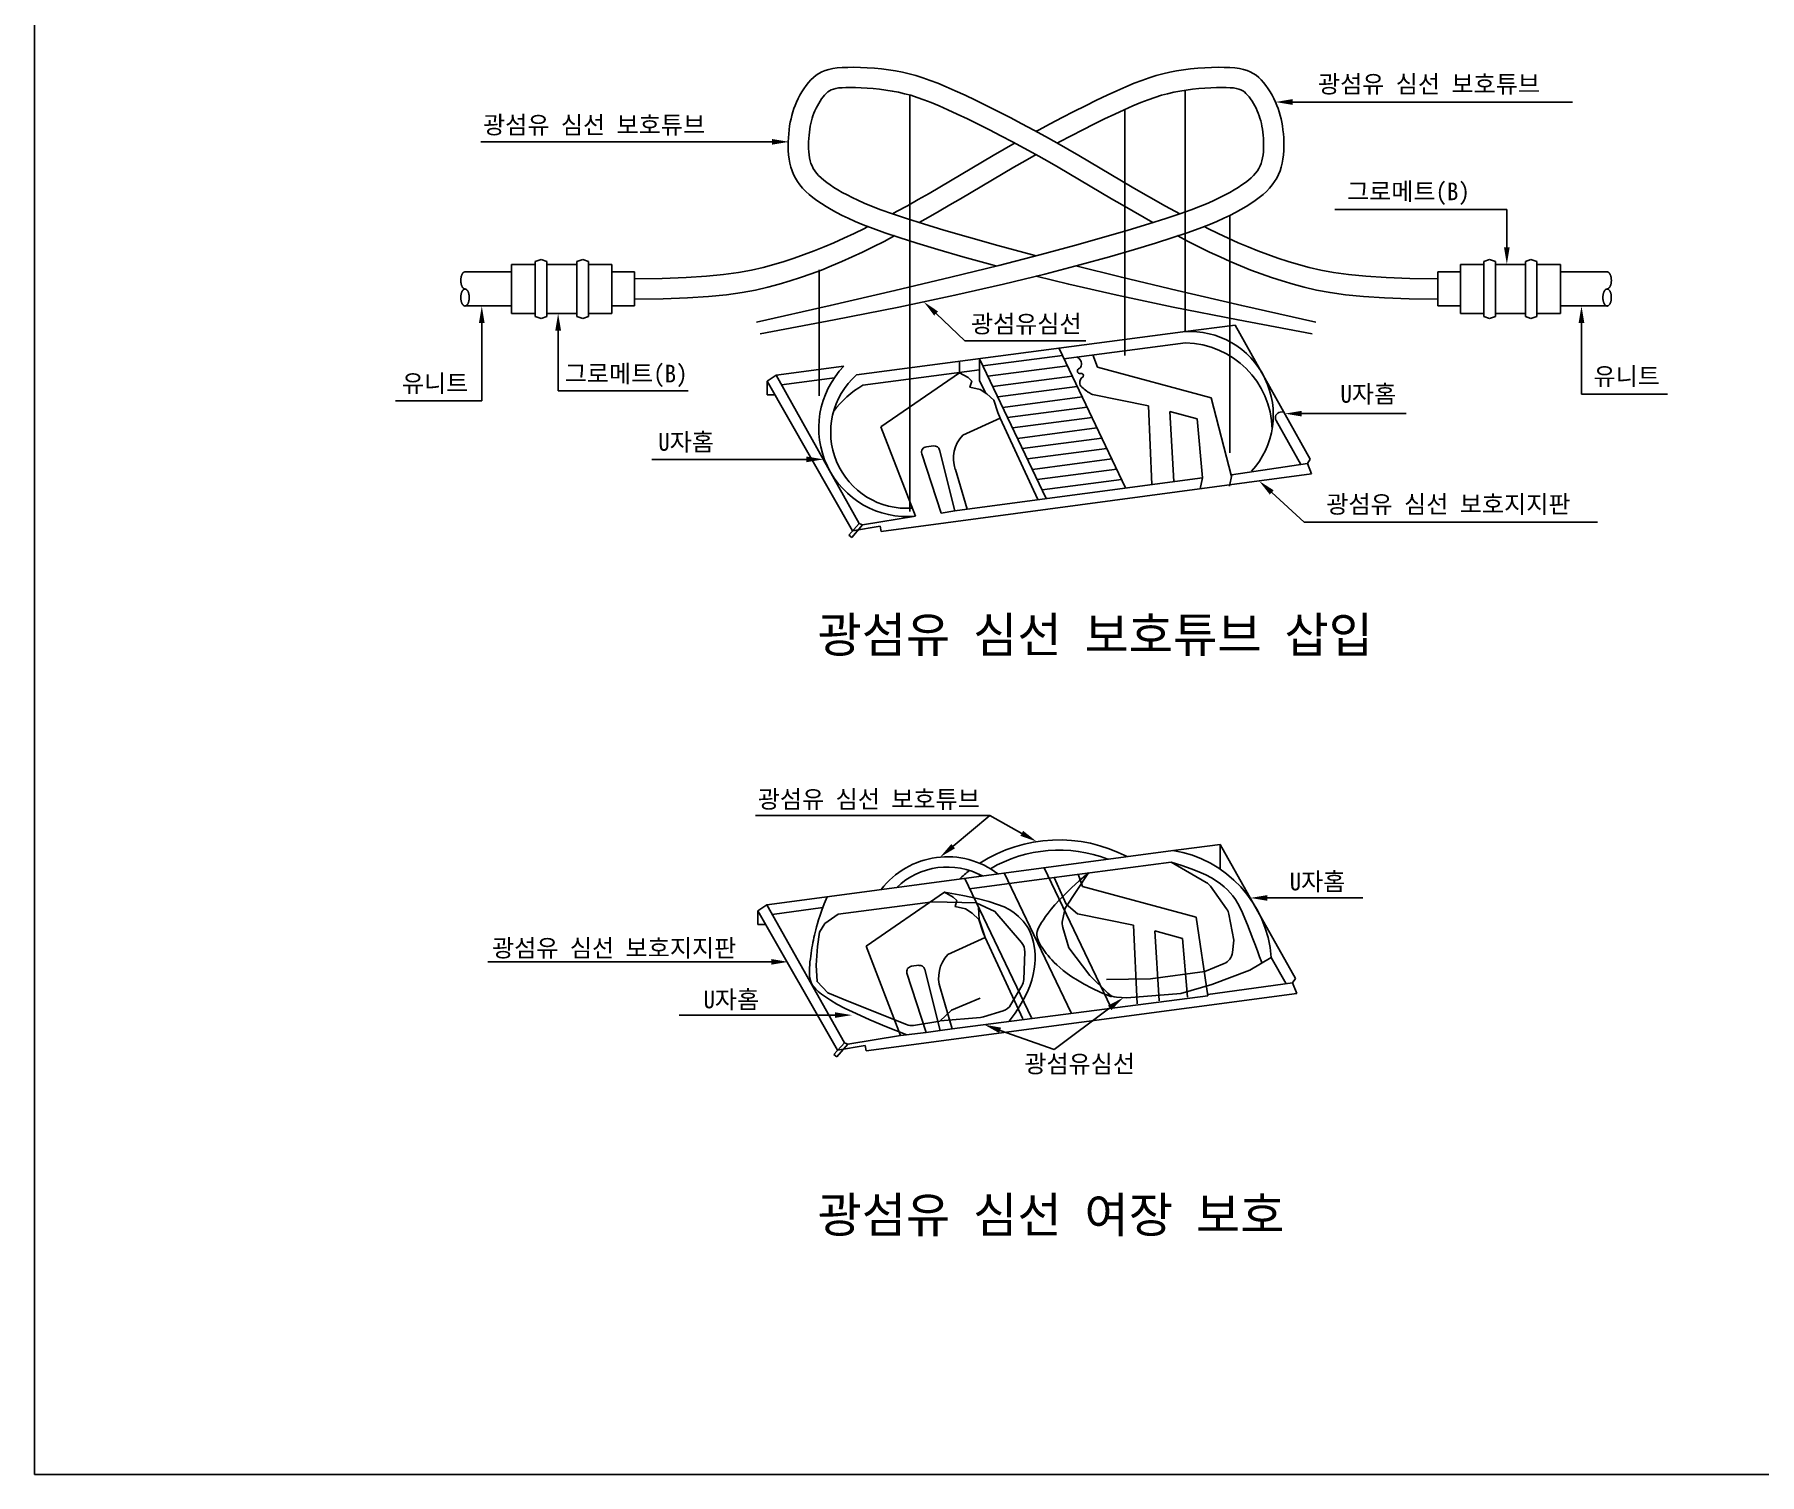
# Model space of a CAD drawing. Extents: x -3747 to 4369, y -2645 to 2071.
# Drawn here: x -3747 to -1303, y -2645 to -606 of the extents above; entities that cross this region are included whole.
import ezdxf

# ---------------------------------------------------------------- set-up
doc = ezdxf.new("R2010")
doc.units = 0
doc.header["$LTSCALE"] = 100
doc.header["$MEASUREMENT"] = 0
doc.linetypes.add('CENTER', pattern=[50.8, 31.75, -6.35, 6.35, -6.35])
for name, color, linetype in [('TN-CABL', 4, 'Continuous'), ('TN-CUTL', 1, 'CENTER'), ('TN-LEAL', 1, 'Continuous'), ('TN-LEAT', 3, 'Continuous'), ('TN-LIN2', 3, 'Continuous'), ('TN-TEX1', 6, 'Continuous')]:
    doc.layers.add(name, color=color, linetype=linetype)
doc.styles.add('D', font='GulimChe.ttf')

msp = doc.modelspace()

# ---------------------------------------------------------------- linework, layer by layer
at = {"layer": 'TN-CABL'}
for p, q in [((-3037.3, -927), (-3028.8, -924.1)), ((-3037.3, -927), (-3037.3, -1004.8)), ((-3028.8, -924.1), (-3020.9, -927)), ((-3020.9, -927), (-3020.9, -1004.8)), ((-2978.4, -927), (-2969.9, -924.1)), ((-2978.4, -927), (-2978.4, -1004.8)), ((-2969.9, -924.1), (-2962, -927)), ((-2962, -927), (-2962, -1004.8)), ((-1685.5, -924.1), (-1693.4, -927)), ((-1693.4, -927), (-1693.4, -1004.8)), ((-1677, -927), (-1685.5, -924.1)), ((-1677, -927), (-1677, -1004.8)), ((-1626.6, -924.1), (-1634.5, -927)), ((-1634.5, -927), (-1634.5, -1004.8)), ((-1618.1, -927), (-1626.6, -924.1)), ((-1618.1, -927), (-1618.1, -1004.8)), ((-3070.5, -941.8), (-3136.7, -941.8)), ((-3070.7, -931.1), (-3037.5, -931.1)), ((-3070.7, -931.1), (-3070.7, -1000.7)), ((-3020.9, -931.1), (-2978.4, -931.1)), ((-2962, -931.1), (-2928.9, -931.1)), ((-2928.9, -931.1), (-2928.9, -1000.7)), ((-2928.9, -941.8), (-2896.8, -941.8)), ((-2896.8, -941.8), (-2896.8, -990)), ((-1726.5, -941.8), (-1758.7, -941.8)), ((-1758.7, -941.8), (-1758.7, -990)), ((-1693.4, -931.1), (-1726.5, -931.1)), ((-1726.5, -931.1), (-1726.5, -1000.7)), ((-1634.5, -931.1), (-1677, -931.1)), ((-1584.8, -931.1), (-1617.9, -931.1)), ((-1585, -941.8), (-1518.7, -941.8)), ((-1584.8, -931.1), (-1584.8, -1000.7)), ((-3070.5, -990), (-3136.7, -990)), ((-3070.7, -1000.7), (-3037.5, -1000.7)), ((-3020.9, -1000.7), (-2978.4, -1000.7)), ((-2962, -1000.7), (-2928.9, -1000.7)), ((-2928.9, -990), (-2896.8, -990)), ((-1726.5, -990), (-1758.7, -990)), ((-1693.4, -1000.7), (-1726.5, -1000.7)), ((-1634.5, -1000.7), (-1677, -1000.7)), ((-1584.8, -1000.7), (-1617.9, -1000.7)), ((-1585, -990), (-1518.7, -990)), ((-3037.3, -1004.8), (-3028.8, -1007.7)), ((-3028.8, -1007.7), (-3020.9, -1004.8)), ((-2978.4, -1004.8), (-2969.9, -1007.7)), ((-2969.9, -1007.7), (-2962, -1004.8)), ((-2119.8, -1026.6), (-2045.8, -1017.3)), ((-2045.8, -1017.3), (-1939.2, -1206.9)), ((-1685.5, -1007.7), (-1693.4, -1004.8)), ((-1677, -1004.8), (-1685.5, -1007.7)), ((-1626.6, -1007.7), (-1634.5, -1004.8)), ((-1618.1, -1004.8), (-1626.6, -1007.7)), ((-2582.2, -1087.7), (-2119.8, -1026.6)), ((-2200.8, -1247.7), (-2295.2, -1050.1)), ((-2288.2, -1064.7), (-2115.8, -1042.4)), ((-2695.9, -1088), (-2600, -1075.2)), ((-2436.3, -1084.5), (-2436.3, -1068.4)), ((-2313.4, -1262.7), (-2407.8, -1065.1)), ((-2407.8, -1065.1), (-2407.8, -1096)), ((-2402.9, -1075), (-2290.4, -1060)), ((-2395.9, -1089.6), (-2283.4, -1074.6)), ((-2240.7, -1076.9), (-2247.2, -1059.3)), ((-2695.9, -1088), (-2708.8, -1096.5)), ((-2708.8, -1096.5), (-2588, -1308.7)), ((-2708.8, -1096.5), (-2708.8, -1115.8)), ((-2695.9, -1088), (-2578.1, -1298)), ((-2688.3, -1101.6), (-2613.5, -1091.6)), ((-2573.1, -1102), (-2407.8, -1080.7)), ((-2547.5, -1161.3), (-2436.3, -1084.5)), ((-2407.8, -1096), (-2399.1, -1113.3)), ((-2388.9, -1104.3), (-2276.4, -1089.3)), ((-2079.7, -1119.9), (-2240.7, -1076.9)), ((-2708.8, -1115.8), (-2697.8, -1115.8)), ((-2382, -1118.9), (-2269.4, -1103.9)), ((-2375, -1133.6), (-2262.4, -1118.5)), ((-2168.5, -1131.5), (-2248, -1115.3)), ((-2050.7, -1231.4), (-2079.7, -1119.9)), ((-2368, -1148.2), (-2255.4, -1133.2)), ((-2361, -1162.8), (-2248.4, -1147.8)), ((-2168.5, -1131.5), (-2163.5, -1242.9)), ((-2138.2, -1139.3), (-2132.5, -1238.7)), ((-2099.5, -1150), (-2138.2, -1139.3)), ((-1981.9, -1140.6), (-1976.7, -1139.9)), ((-2498.5, -1287.8), (-2547.5, -1161.3)), ((-2378.8, -1148.7), (-2431.5, -1173.2)), ((-2325.3, -1264.2), (-2378.8, -1148.7)), ((-2354, -1177.5), (-2241.4, -1162.4)), ((-2091.9, -1233.3), (-2099.5, -1150)), ((-1987.6, -1152), (-1952.6, -1214.5)), ((-2472.9, -1188.3), (-2483.1, -1189.6)), ((-2442.6, -1280.3), (-2464.5, -1194)), ((-2347, -1192.1), (-2234.4, -1177.1)), ((-2340, -1206.7), (-2227.5, -1191.7)), ((-2489.6, -1199.3), (-2462.1, -1283.5)), ((-2442, -1221.4), (-2425.5, -1278)), ((-2333, -1221.4), (-2220.5, -1206.3)), ((-2326, -1236), (-2213.5, -1221)), ((-2051, -1229.4), (-1943.3, -1213.3)), ((-1943.3, -1213.3), (-1939.2, -1206.9)), ((-1943.3, -1213.3), (-1937.4, -1228)), ((-2547.4, -1309.5), (-1937.4, -1228)), ((-2425.5, -1278), (-2091.9, -1233.3)), ((-2319, -1250.6), (-2206.5, -1235.6)), ((-2095.1, -1249.1), (-2091.9, -1233.3)), ((-2053.5, -1245.1), (-2050.2, -1229.3)), ((-2498.5, -1287.6), (-2573.4, -1300)), ((-2462.1, -1283.5), (-2442.6, -1280.3)), ((-2425.5, -1278), (-2442.6, -1280.3)), ((-2578.1, -1298), (-2593.1, -1314.4)), ((-2593.1, -1314.4), (-2588.9, -1317.9)), ((-2588.9, -1317.9), (-2573.4, -1300)), ((-2548.7, -1301.9), (-2588, -1308.7)), ((-2573.4, -1300), (-2578.1, -1298)), ((-2548.7, -1301.9), (-2547.4, -1309.5)), ((-2140.8, -1762.1), (-2066.8, -1752.8)), ((-2066.8, -1752.8), (-1960.2, -1942.4)), ((-2066.8, -1752.8), (-2066.8, -1787.7)), ((-2613.2, -1825.3), (-2140.8, -1762.1)), ((-2309.3, -1800.3), (-2136.2, -1777.8)), ((-2334.4, -1998.2), (-2428.8, -1800.7)), ((-2309.3, -1800.3), (-2421.8, -1815.3)), ((-2278, -1990.9), (-2372.7, -1792.8)), ((-2221.9, -1983.2), (-2316.3, -1785.6)), ((-2285.1, -1837.2), (-2301.9, -1799.3)), ((-2261.8, -1812.4), (-2268.2, -1794.8)), ((-2709.1, -1838.1), (-2613.2, -1825.3)), ((-2568.6, -1896.8), (-2457.4, -1820)), ((-2100.7, -1855.4), (-2261.8, -1812.4)), ((-2709.1, -1838.1), (-2722, -1846.6)), ((-2722, -1846.6), (-2609, -2044.2)), ((-2722, -1846.6), (-2722, -1865.8)), ((-2709.1, -1838.1), (-2599.1, -2033.6)), ((-2701.5, -1851.7), (-2629.9, -1842.1)), ((-2408.3, -1858.8), (-2409.1, -1841.9)), ((-2269, -1850.8), (-2285.1, -1837.2)), ((-2189.6, -1867), (-2269, -1850.8)), ((-2084.2, -1967), (-2100.7, -1855.4)), ((-2722, -1865.8), (-2711.1, -1865.8)), ((-2399.9, -1884.3), (-2408.3, -1858.8)), ((-2189.6, -1867), (-2184.6, -1978.4)), ((-2159.3, -1874.8), (-2153.5, -1974.2)), ((-2120.5, -1885.6), (-2159.3, -1874.8)), ((-2519.6, -2023.3), (-2568.6, -1896.8)), ((-2399.9, -1884.3), (-2452.6, -1908.7)), ((-2346.3, -1999.7), (-2399.9, -1884.3)), ((-2113, -1968.8), (-2120.5, -1885.6)), ((-2493.9, -1923.8), (-2504.2, -1925.1)), ((-2463.7, -2015.9), (-2485.5, -1929.6)), ((-1994.6, -1912.6), (-1973.6, -1950.1)), ((-2510.7, -1934.9), (-2483.2, -2019.1)), ((-2084.5, -1965), (-1964.4, -1948.8)), ((-1964.4, -1948.8), (-1960.2, -1942.4)), ((-1964.4, -1948.8), (-1958.4, -1963.5)), ((-2568.4, -2045.1), (-1958.4, -1963.5)), ((-2463.1, -1956.9), (-2446.6, -2013.6)), ((-2446.6, -2013.6), (-2084.2, -1967)), ((-2519.6, -2023.2), (-2594.4, -2035.6)), ((-2483.2, -2019), (-2519.6, -2023.2)), ((-2483.2, -2019), (-2463.7, -2015.9)), ((-2446.6, -2013.6), (-2463.7, -2015.9)), ((-2599.1, -2033.6), (-2614.2, -2050)), ((-2614.2, -2050), (-2610, -2053.4)), ((-2610, -2053.4), (-2594.4, -2035.6)), ((-2569.7, -2037.4), (-2609, -2044.2)), ((-2594.4, -2035.6), (-2599.1, -2033.6)), ((-2569.7, -2037.4), (-2568.4, -2045.1))]:
    msp.add_line(p, q, dxfattribs=at)
for points in [[(-2327.7, -742.7), (-2324.5, -741), (-2307.7, -732), (-2290.8, -723.1), (-2274.2, -714.5), (-2257.9, -706.4), (-2242.1, -698.7), (-2227.2, -691.6), (-2213.3, -685.2), (-2200.4, -679.6), (-2188.7, -674.7), (-2177.7, -670.5), (-2167.4, -666.9), (-2157.5, -663.8), (-2147.9, -661.2), (-2138.3, -659), (-2128.7, -657.2), (-2118.7, -655.7), (-2108.7, -654.4), (-2098.6, -653.4), (-2088.7, -652.7), (-2079, -652.2), (-2069.8, -652), (-2061.1, -652.1), (-2053.1, -652.4), (-2046, -653), (-2039.6, -653.9), (-2033.9, -655.1), (-2028.8, -656.6), (-2024.2, -658.5), (-2020, -660.7), (-2016.1, -663.3), (-2012.3, -666.4), (-2008.8, -669.9), (-2005.3, -673.7), (-2002, -677.9), (-1998.9, -682.3), (-1996, -686.9), (-1993.3, -691.6), (-1990.8, -696.4), (-1988.5, -701.2), (-1986.5, -705.9), (-1984.7, -710.6), (-1983.1, -715.3), (-1981.7, -720.1), (-1980.5, -724.9), (-1979.5, -729.9), (-1978.7, -735.1), (-1977.9, -740.5), (-1977.3, -746.1), (-1976.9, -751.9), (-1976.6, -757.8), (-1976.5, -763.9), (-1976.7, -769.9), (-1977.1, -776), (-1977.9, -781.9), (-1978.9, -787.7), (-1980.3, -793.3), (-1982.1, -798.7), (-1984.3, -803.9), (-1986.8, -808.9), (-1989.8, -813.8), (-1993.2, -818.5), (-1997.1, -823.2), (-2001.4, -827.7), (-2006.2, -832.1), (-2011.5, -836.4), (-2017.3, -840.7), (-2023.6, -845), (-2030.3, -849.2), (-2037.5, -853.3), (-2045.1, -857.5), (-2053.1, -861.7), (-2061.8, -865.9), (-2071.5, -870.3), (-2082.9, -875.1), (-2096.7, -880.4), (-2113.5, -886.4), (-2133.9, -893.2), (-2158.7, -901), (-2188.4, -910), (-2223.7, -920.3), (-2265.7, -932), (-2315.4, -944.9), (-2374, -959.2), (-2442.6, -974.8), (-2522.1, -991.6), (-2613.8, -1009.8), (-2718.7, -1029.3)], [(-2124.2, -859.5), (-2130, -856.4), (-2145.4, -848), (-2160.8, -839.3), (-2176.2, -830.6), (-2191.5, -821.7), (-2206.6, -812.8), (-2221.6, -804), (-2236.7, -795), (-2251.8, -786.1), (-2267, -777.1), (-2282.5, -768.1), (-2298.3, -759.1), (-2314.4, -750.1), (-2331, -741), (-2347.8, -732), (-2364.6, -723.1), (-2381.3, -714.5), (-2397.6, -706.4), (-2413.3, -698.7), (-2428.2, -691.6), (-2442.2, -685.2), (-2455, -679.6), (-2466.8, -674.7), (-2477.8, -670.5), (-2488.1, -666.9), (-2498, -663.8), (-2507.6, -661.2), (-2517.1, -659), (-2526.8, -657.2), (-2536.7, -655.7), (-2546.8, -654.4), (-2556.8, -653.4), (-2566.8, -652.7), (-2576.4, -652.2), (-2585.7, -652), (-2594.3, -652.1), (-2602.3, -652.4), (-2609.4, -653), (-2615.8, -653.9), (-2621.5, -655.1), (-2626.6, -656.6), (-2631.2, -658.5), (-2635.5, -660.7), (-2639.4, -663.3), (-2643.1, -666.4), (-2646.7, -669.9), (-2650.1, -673.7), (-2653.4, -677.9), (-2656.5, -682.3), (-2659.4, -686.9), (-2662.2, -691.6), (-2664.7, -696.4), (-2666.9, -701.2), (-2669, -705.9), (-2670.8, -710.6), (-2672.3, -715.3), (-2673.7, -720.1), (-2674.9, -724.9), (-2675.9, -729.9), (-2676.8, -735.1), (-2677.5, -740.5), (-2678.1, -746.1), (-2678.6, -751.9), (-2678.8, -757.8), (-2678.9, -763.9), (-2678.7, -769.9), (-2678.3, -776), (-2677.6, -781.9), (-2676.5, -787.7), (-2675.1, -793.3), (-2673.3, -798.7), (-2671.2, -803.9), (-2668.6, -808.9), (-2665.7, -813.8), (-2662.2, -818.5), (-2658.4, -823.2), (-2654, -827.7), (-2649.2, -832.1), (-2643.9, -836.4), (-2638.1, -840.7), (-2631.9, -845), (-2625.2, -849.2), (-2618, -853.3), (-2610.4, -857.5), (-2602.3, -861.7), (-2593.7, -865.9), (-2584, -870.3), (-2572.5, -875.1), (-2558.7, -880.4), (-2541.9, -886.4), (-2521.5, -893.2), (-2496.7, -901), (-2467.1, -910), (-2431.7, -920.3), (-2389.8, -932), (-2384.2, -933.4)], [(-2297.7, -759.4), (-2294.6, -757.7), (-2278, -749.1), (-2261.7, -740.7), (-2245.8, -732.7), (-2230.6, -725.2), (-2216.1, -718.3), (-2202.7, -712.1), (-2190.4, -706.7), (-2179.3, -702), (-2169, -698), (-2159.3, -694.6), (-2150.2, -691.7), (-2141.4, -689.4), (-2132.7, -687.4), (-2124, -685.7), (-2115.1, -684.3), (-2106.1, -683.1), (-2097.1, -682.2), (-2088.4, -681.5), (-2080, -681), (-2072.1, -680.7), (-2064.8, -680.6), (-2058.4, -680.7), (-2052.8, -680.9), (-2048.1, -681.3), (-2044, -682), (-2040.6, -682.8), (-2037.6, -684), (-2035, -685.4), (-2032.6, -687), (-2030.4, -689), (-2028.2, -691.4), (-2026, -694), (-2023.8, -696.8), (-2021.7, -699.9), (-2019.7, -703.2), (-2017.8, -706.5), (-2016.1, -710), (-2014.4, -713.5), (-2013, -717), (-2011.7, -720.6), (-2010.5, -724.2), (-2009.4, -727.9), (-2008.5, -731.7), (-2007.7, -735.6), (-2007.1, -739.7), (-2006.5, -743.9), (-2006, -748.3), (-2005.7, -752.9), (-2005.4, -757.6), (-2005.3, -762.3), (-2005.4, -767), (-2005.7, -771.6), (-2006.1, -776), (-2006.8, -780.3), (-2007.7, -784.3), (-2008.9, -788.2), (-2010.3, -791.8), (-2012.1, -795.3), (-2014.2, -798.7), (-2016.7, -802), (-2019.7, -805.3), (-2023, -808.6), (-2026.9, -811.9), (-2031.2, -815.2), (-2036, -818.6), (-2041.2, -822.1), (-2047, -825.6), (-2053.3, -829.2), (-2060, -832.8), (-2067.2, -836.5), (-2075.1, -840.3), (-2084, -844.4), (-2094.8, -848.8), (-2107.9, -853.8), (-2124.1, -859.5), (-2143.9, -866.1), (-2168.1, -873.7), (-2197.2, -882.5), (-2231.9, -892.6), (-2273.3, -904.3), (-2322.5, -917.5), (-2380.6, -932.5), (-2448.7, -949.4), (-2527.8, -968.3), (-2619.2, -989.4), (-2723.8, -1012.8)], [(-2162.1, -871.8), (-2174.7, -864.7), (-2190.2, -855.9), (-2205.6, -847), (-2220.8, -838.1), (-2235.9, -829.1), (-2250.9, -820.2), (-2266, -811.3), (-2281.1, -802.4), (-2296.5, -793.5), (-2312.1, -784.5), (-2328, -775.6), (-2344.4, -766.6), (-2360.9, -757.7), (-2377.4, -749.1), (-2393.7, -740.7), (-2409.6, -732.7), (-2424.9, -725.2), (-2439.3, -718.3), (-2452.8, -712.1), (-2465, -706.7), (-2476.2, -702), (-2486.5, -698), (-2496.1, -694.6), (-2505.2, -691.7), (-2514, -689.4), (-2522.7, -687.4), (-2531.4, -685.7), (-2540.4, -684.3), (-2549.4, -683.1), (-2558.3, -682.2), (-2567, -681.5), (-2575.4, -681), (-2583.3, -680.7), (-2590.6, -680.6), (-2597.1, -680.7), (-2602.6, -680.9), (-2607.4, -681.3), (-2611.4, -682), (-2614.8, -682.8), (-2617.8, -684), (-2620.4, -685.4), (-2622.8, -687), (-2625.1, -689), (-2627.3, -691.4), (-2629.5, -694), (-2631.6, -696.8), (-2633.7, -699.9), (-2635.7, -703.2), (-2637.6, -706.5), (-2639.4, -710), (-2641, -713.5), (-2642.5, -717), (-2643.8, -720.6), (-2645, -724.2), (-2646, -727.9), (-2646.9, -731.7), (-2647.7, -735.6), (-2648.4, -739.7), (-2648.9, -743.9), (-2649.4, -748.3), (-2649.8, -752.9), (-2650, -757.6), (-2650.1, -762.3), (-2650, -767), (-2649.8, -771.6), (-2649.3, -776), (-2648.6, -780.3), (-2647.7, -784.3), (-2646.6, -788.2), (-2645.1, -791.8), (-2643.3, -795.3), (-2641.2, -798.7), (-2638.7, -802), (-2635.8, -805.3), (-2632.4, -808.6), (-2628.6, -811.9), (-2624.2, -815.2), (-2619.5, -818.6), (-2614.2, -822.1), (-2608.4, -825.6), (-2602.2, -829.2), (-2595.4, -832.8), (-2588.2, -836.5), (-2580.4, -840.3), (-2571.4, -844.4), (-2560.7, -848.8), (-2547.5, -853.8), (-2531.3, -859.5), (-2511.5, -866.1), (-2487.3, -873.7), (-2458.3, -882.5), (-2423.5, -892.6), (-2382.1, -904.3), (-2332.9, -917.5), (-2327.7, -918.9)], [(-2531.2, -859.5), (-2525.4, -856.4), (-2510, -848), (-2494.6, -839.3), (-2479.2, -830.6), (-2464, -821.7), (-2448.8, -812.8), (-2433.8, -804), (-2418.8, -795), (-2403.7, -786.1), (-2388.4, -777.1), (-2373, -768.1), (-2357.2, -759.1)], [(-2493.4, -871.8), (-2480.8, -864.7), (-2465.2, -855.9), (-2449.8, -847), (-2434.6, -838.1), (-2419.6, -829.1), (-2404.5, -820.2), (-2389.5, -811.3), (-2374.3, -802.4), (-2359, -793.5), (-2343.3, -784.5), (-2327.4, -775.6)], [(-2896.8, -951.4), (-2857.3, -951), (-2823.5, -949.9), (-2794.8, -948), (-2770.3, -945.6), (-2749.3, -942.6), (-2730.9, -939.2), (-2714.5, -935.4), (-2699.3, -931.3), (-2684.6, -926.9), (-2670.2, -922.2), (-2656.1, -917.3), (-2642.1, -912.1), (-2628.1, -906.5), (-2614.1, -900.5), (-2599.9, -894.2), (-2585.5, -887.4), (-2570.8, -880.2), (-2565.9, -877.7)], [(-1758.7, -951.4), (-1798.2, -951), (-1831.9, -949.9), (-1860.6, -948), (-1885.2, -945.6), (-1906.2, -942.6), (-1924.5, -939.2), (-1940.9, -935.4), (-1956.1, -931.3), (-1970.8, -926.9), (-1985.2, -922.2), (-1999.3, -917.3), (-2013.4, -912.1), (-2027.3, -906.5), (-2041.4, -900.5), (-2055.5, -894.2), (-2069.9, -887.4), (-2084.6, -880.2), (-2089.5, -877.7)], [(-2896.8, -980.4), (-2856.2, -979.9), (-2821.4, -978.7), (-2791.7, -976.8), (-2766.2, -974.2), (-2744.2, -971.1), (-2725, -967.5), (-2707.8, -963.5), (-2691.8, -959.1), (-2676.3, -954.5), (-2661.3, -949.7), (-2646.5, -944.6), (-2631.9, -939.1), (-2617.4, -933.3), (-2602.9, -927.2), (-2588.3, -920.6), (-2573.5, -913.7), (-2558.4, -906.3), (-2543.1, -898.5), (-2527.6, -890.4)], [(-1758.7, -980.4), (-1799.2, -979.9), (-1834, -978.7), (-1863.8, -976.8), (-1889.2, -974.2), (-1911.2, -971.1), (-1930.4, -967.5), (-1947.7, -963.5), (-1963.7, -959.1), (-1979.1, -954.5), (-1994.2, -949.7), (-2008.9, -944.6), (-2023.5, -939.1), (-2038, -933.3), (-2052.5, -927.2), (-2067.1, -920.6), (-2082, -913.7), (-2097, -906.3), (-2112.3, -898.5), (-2127.8, -890.4)], [(-2327.7, -947.9), (-2281.4, -959.2), (-2212.9, -974.8), (-2133.3, -991.6), (-2041.6, -1009.8), (-1936.7, -1029.3)], [(-2271.3, -933.4), (-2206.8, -949.4), (-2127.6, -968.3), (-2036.3, -989.4), (-1931.6, -1012.8)], [(-2436.3, -1084.5), (-2424, -1091.5), (-2418.9, -1096.4), (-2421.4, -1105.1), (-2406.7, -1108.1), (-2397.3, -1114.6), (-2387.6, -1123.4), (-2381.9, -1140.7), (-2378.8, -1148.7)], [(-2136.2, -1777.8), (-2121.1, -1782.5), (-2108.1, -1787), (-2097, -1791.5), (-2087.4, -1795.9), (-2079.3, -1800.1), (-2072.4, -1804.4), (-2066.4, -1808.5), (-2061.2, -1812.7), (-2056.7, -1816.8), (-2052.5, -1821.1), (-2048.8, -1825.6), (-2045.3, -1830.6), (-2041.9, -1836.1), (-2038.6, -1842.3), (-2035.3, -1849.4), (-2031.8, -1857.5), (-2028, -1866.6), (-2024.2, -1876.4), (-2020.4, -1886.3), (-2016.9, -1895.8), (-2013.7, -1904.5), (-2011, -1911.9), (-2009, -1917.4), (-2007.9, -1920.6)], [(-2253.4, -1793), (-2266.6, -1804.3), (-2277.7, -1814.3), (-2287, -1823.3), (-2294.7, -1831.2), (-2301.1, -1838.2), (-2306.3, -1844.4), (-2310.6, -1849.9), (-2314.2, -1854.8), (-2317.3, -1859.2), (-2319.9, -1863.2), (-2322.1, -1866.7), (-2323.8, -1870), (-2325.1, -1872.9), (-2326, -1875.7), (-2326.5, -1878.3), (-2326.6, -1880.9), (-2326.3, -1883.4), (-2325.8, -1885.9), (-2324.9, -1888.4), (-2323.7, -1891), (-2322.4, -1893.5), (-2320.8, -1896.1), (-2319.1, -1898.7), (-2317.2, -1901.4), (-2315.3, -1904.2), (-2313.2, -1907), (-2310.8, -1909.9), (-2308.3, -1913), (-2305.3, -1916.2), (-2302, -1919.6), (-2298.3, -1923.2), (-2294.1, -1927), (-2289.2, -1931.1), (-2283.6, -1935.4), (-2277, -1940), (-2269.1, -1945), (-2259.8, -1950.3), (-2248.8, -1956), (-2235.9, -1962.1), (-2220.9, -1968.6)], [(-2623.8, -1826.7), (-2627.9, -1836.9), (-2631.2, -1845.6), (-2633.8, -1852.9), (-2635.9, -1859.2), (-2637.6, -1864.6), (-2638.8, -1869.2), (-2639.9, -1873.4), (-2640.8, -1877.2), (-2641.6, -1880.9), (-2642.4, -1884.5), (-2643.1, -1888.1), (-2643.9, -1891.7), (-2644.5, -1895.3), (-2645.2, -1898.9), (-2645.8, -1902.7), (-2646.4, -1906.6), (-2647, -1910.7), (-2647.5, -1914.8), (-2648, -1919), (-2648.4, -1923.3), (-2648.6, -1927.4), (-2648.7, -1931.4), (-2648.7, -1935.3), (-2648.5, -1938.9), (-2648.1, -1942.2), (-2647.4, -1945.3), (-2646.3, -1948.3), (-2644.7, -1951.3), (-2642.6, -1954.3), (-2639.8, -1957.5), (-2636.2, -1960.8), (-2631.7, -1964.5), (-2626.2, -1968.6), (-2619.1, -1973.2), (-2609.9, -1978.6), (-2598, -1984.9), (-2582.6, -1992.2), (-2563.4, -2000.8), (-2539.6, -2010.7), (-2510.7, -2022.2)], [(-2365.7, -2002.7), (-2357.5, -1991.7), (-2350.6, -1981.3), (-2344.9, -1971.4), (-2340.3, -1962.1), (-2336.7, -1953.3), (-2333.9, -1944.9), (-2331.9, -1937), (-2330.4, -1929.4), (-2329.5, -1922.2), (-2329.1, -1915.4), (-2329.1, -1908.9), (-2329.5, -1902.8), (-2330.2, -1896.9), (-2331.3, -1891.5), (-2332.7, -1886.3), (-2334.3, -1881.5), (-2336.1, -1877), (-2338.2, -1872.8), (-2340.5, -1868.8), (-2343.1, -1865.1), (-2346, -1861.5), (-2349.2, -1858), (-2352.7, -1854.7), (-2356.5, -1851.3), (-2360.7, -1848), (-2366, -1844.6), (-2373, -1841.1), (-2382.4, -1837.5), (-2394.8, -1833.6), (-2411, -1829.4), (-2431.6, -1824.9), (-2457.4, -1820)], [(-2457.4, -1820), (-2445, -1827.1), (-2439.9, -1831.9), (-2442.4, -1840.7), (-2427.7, -1843.6), (-2418.4, -1850.1), (-2408.7, -1858.9), (-2403, -1876.2), (-2399.9, -1884.3)]]:
    msp.add_lwpolyline(points, dxfattribs=at)
for points in [[(-2248, -1115.3, -0.021986), (-2252.1, -1113.1, -0.024547), (-2255.6, -1110.9, -0.029942), (-2263, -1104.9, -0.079437), (-2265.2, -1102.1, -0.16511), (-2265.9, -1098.3, -0.103698), (-2263.8, -1092.7, -0.102848), (-2262.4, -1091.3, 0.102112), (-2261.1, -1089.9, 0.703306), (-2264.4, -1085.7, -0.540574), (-2269.1, -1081.9, -0.268119), (-2266.7, -1078.6, 0.225998), (-2263.7, -1075, 0.179786), (-2264.5, -1067.5, 0.179218), (-2270.1, -1062.3)], [(-2136.2, -1777.8), (-2086.7, -1806.5, -0.104917), (-2080.8, -1811.9), (-2057.7, -1843.7, -0.111709), (-2054.4, -1851.5), (-2047.6, -1888.2), (-2049.6, -1905.6, -0.274406), (-2061.4, -1921.3), (-2088.8, -1932.5), (-2165.4, -1943.1), (-2227.7, -1943.7)], [(-1994.6, -1912.6, 0.348234), (-2133.8, -1761.2, 0.348234)], [(-1994.6, -1912.6), (-2024.7, -1930.6), (-2078.8, -1951.2), (-2122.4, -1963.7), (-2199.1, -1969.9), (-2213.6, -1969, -0.183872), (-2226.1, -1963.4), (-2251.5, -1938.1), (-2281.4, -1898.9), (-2289.9, -1870.1, -0.127801), (-2290.3, -1860.4), (-2286.4, -1842.8), (-2253.4, -1793)], [(-2463.6, -2002.5), (-2406.4, -1997.7, 0.055369), (-2402.3, -1996.9), (-2374.3, -1988.1, 0.18614), (-2363.4, -1979.5), (-2347.9, -1953, 0.123725), (-2345.2, -1944), (-2343.7, -1904.9, 0.189484), (-2348.4, -1891.6), (-2386, -1847.8), (-2412.5, -1835.1), (-2474.1, -1833.7), (-2608, -1851.3), (-2627.1, -1864.8), (-2634.5, -1876.9), (-2637.3, -1897.3), (-2639.2, -1923.7), (-2638, -1946.8), (-2622.9, -1963), (-2593.2, -1975.2), (-2511.5, -2007.8, 0.13595), (-2501.3, -2008.9), (-2464, -2002.8), (-2447.6, -1987.4), (-2407, -1970.4)]]:
    msp.add_lwpolyline(points, format="xyb", dxfattribs=at)
for centre, radius, start, end in [((-2109.9, -1144.4), 118.3, 317.7246, 93.91), ((-2117.8, -1166.9), 124.5, 1.1197, 89.0726), ((-2510.1, -1162.8), 125.5, 135.7728, 275.2646), ((-2510.8, -1168.7), 107.9, 131.3978, 274.0731), ((-2496.2, -1229.3), 148.7, 121.1197, 142.8245), ((-1980.9, -1148.3), 7.72, 97.6049, 209.2934), ((-2482.2, -1197.2), 7.72, 96.9494, 195.9988), ((-2471.9, -1196), 7.72, 14.6185, 96.9494), ((-2398, -1205.8), 46.8, 135.8518, 199.5072), ((-2295.1, -1953.6), 207.4, 62.3515, 122.8388), ((-2453.3, -1888), 117.9, 52.5917, 142.6379), ((-2295.1, -1953.6), 193, 68.9842, 120.3066), ((-2453.3, -1888), 103.4, 61.2947, 133.9348), ((-2295.1, -1953.6), 207.4, 127.682, 132.878), ((-2295.1, -1953.6), 193, 125.1778, 126.2453), ((-2503.2, -1932.8), 7.72, 96.9494, 195.9988), ((-2493, -1931.5), 7.72, 14.6185, 96.9494), ((-2419, -1941.3), 46.8, 135.8518, 199.5072)]:
    msp.add_arc(centre, radius, start, end, dxfattribs=at)
at = {"layer": 'TN-CUTL'}
for points in [[(-3136.7, -941.8, 0.176119), (-3138.8, -942.5, 0.10394), (-3141, -945.3, 0.064385), (-3142.2, -949, 0.050547), (-3142.7, -953.8, 0.050547), (-3142.2, -958.7, 0.064385), (-3141, -962.4, 0.10394), (-3138.8, -965.2, 0.176119), (-3136.7, -965.9, 0.176119)], [(-1518.7, -941.8, -0.176119), (-1516.7, -942.5, -0.10394), (-1514.5, -945.3, -0.064385), (-1513.2, -949, -0.050547), (-1512.7, -953.8, -0.050547), (-1513.2, -958.7, -0.064385), (-1514.5, -962.4, -0.10394), (-1516.7, -965.2, -0.176119), (-1518.7, -965.9, -0.176119)]]:
    msp.add_lwpolyline(points, format="xyb", dxfattribs=at)
for points in [[(-3136.7, -966, 0.176119), (-3138.7, -966.7, 0.10394), (-3140.9, -969.5, 0.064385), (-3142.2, -973.2, 0.050547), (-3142.7, -978, 0.050547), (-3142.2, -982.9, 0.064385), (-3140.9, -986.6, 0.10394), (-3138.7, -989.4, 0.176119), (-3136.7, -990.1, 0.176119), (-3134.7, -989.4, 0.10394), (-3132.5, -986.6, 0.064385), (-3131.3, -982.9, 0.050547), (-3130.8, -978, 0.050547), (-3131.3, -973.2, 0.064385), (-3132.5, -969.5, 0.10394), (-3134.7, -966.7, 0.176119)], [(-1518.7, -966, -0.176119), (-1516.7, -966.7, -0.10394), (-1514.5, -969.5, -0.064385), (-1513.2, -973.2, -0.050547), (-1512.8, -978, -0.050547), (-1513.2, -982.9, -0.064385), (-1514.5, -986.6, -0.10394), (-1516.7, -989.4, -0.176119), (-1518.7, -990.1, -0.176119), (-1520.7, -989.4, -0.10394), (-1522.9, -986.6, -0.064385), (-1524.2, -982.9, -0.050547), (-1524.7, -978, -0.050547), (-1524.2, -973.2, -0.064385), (-1522.9, -969.5, -0.10394), (-1520.7, -966.7, -0.176119)]]:
    msp.add_lwpolyline(points, format="xyb", close=True, dxfattribs=at)
at = {"layer": 'TN-LEAL'}
for p, q in [((-2506.4, -1281), (-2506.4, -691.4)), ((-2116.4, -1026.9), (-2116.4, -684.7)), ((-1964.4, -701.2), (-1567.8, -701.2)), ((-2201.9, -1060.3), (-2201.9, -712.3)), ((-2701.7, -757.6), (-3114.1, -757.6)), ((-1904.3, -853.2), (-1660.8, -853.2)), ((-1660.8, -907), (-1660.8, -853.2)), ((-2053.4, -1197.9), (-2053.4, -861.8)), ((-2634.8, -1117.4), (-2634.8, -938.8)), ((-2469.3, -1000.7), (-2428.4, -1039.4)), ((-3113, -1014.1), (-3113, -1124.2)), ((-3004.8, -1024.9), (-3004.8, -1110.4)), ((-1555, -1014.1), (-1555, -1115)), ((-2428.4, -1039.4), (-2257.3, -1039.4)), ((-3113, -1124.2), (-3235.4, -1124.2)), ((-2820.4, -1110.4), (-3004.8, -1110.4)), ((-1555, -1115), (-1433.3, -1115)), ((-1951.3, -1142.5), (-1803.3, -1142.5)), ((-2653.1, -1207.3), (-2872.2, -1207.3)), ((-1993.9, -1254.1), (-1947.7, -1296.1)), ((-1947.7, -1296.1), (-1532.5, -1296.1)), ((-2725.1, -1711.8), (-2393.2, -1711.8)), ((-2445.2, -1755.1), (-2393.2, -1711.8)), ((-2347.9, -1736.9), (-2393.2, -1711.8)), ((-2000.2, -1828.4), (-1864.9, -1828.4)), ((-2703, -1918.9), (-3104.5, -1918.9)), ((-2612.6, -1994.3), (-2833.3, -1994.3)), ((-2223.4, -1984.1), (-2302.1, -2043.2)), ((-2378.6, -2015.9), (-2302.1, -2043.2))]:
    msp.add_line(p, q, dxfattribs=at)
for points in [[(-1964.4, -705.2), (-1964.4, -697.1), (-1988.5, -701.2)], [(-2701.7, -753.6), (-2701.7, -761.6), (-2677.6, -757.6)], [(-1656.8, -907), (-1664.8, -907), (-1660.8, -931.1)], [(-3117, -1014.1), (-3109, -1014.1), (-3113, -990)], [(-3008.8, -1024.9), (-3000.7, -1024.9), (-3004.8, -1000.7)], [(-2472.1, -1003.6), (-2466.6, -997.8), (-2486.8, -984.1)], [(-1559.1, -1014.1), (-1551, -1014.1), (-1555, -990)], [(-1951.3, -1146.5), (-1951.3, -1138.5), (-1975.4, -1142.5)], [(-2653.1, -1203.2), (-2653.1, -1211.3), (-2629, -1207.3)], [(-1996.6, -1257.1), (-1991.1, -1251.1), (-2011.7, -1237.9)], [(-2346, -1733.4), (-2349.9, -1740.5), (-2326.8, -1748.6)], [(-2442.6, -1758.2), (-2447.8, -1752), (-2463.7, -1770.6)], [(-2000.2, -1832.4), (-2000.2, -1824.4), (-2024.3, -1828.4)], [(-2703, -1914.9), (-2703, -1922.9), (-2678.9, -1918.9)], [(-2225.8, -1980.8), (-2221, -1987.3), (-2204.1, -1969.6)], [(-2612.6, -1990.3), (-2612.6, -1998.3), (-2588.5, -1994.3)], [(-2380, -2019.7), (-2377.3, -2012.1), (-2401.3, -2007.8)]]:
    msp.add_solid(points, dxfattribs=at)
at = {"layer": 'TN-LIN2'}
for p, q in [((-3746.6, 2071.5), (-3746.6, -2644.9)), ((-3746.6, -2644.9), (4369.2, -2644.9))]:
    msp.add_line(p, q, dxfattribs=at)

# ---------------------------------------------------------------- texts
at = {"layer": 'TN-LEAT', "style": 'D'}
for s, p in [('광섬유 심선 보호튜브', (-1928.4, -688.2)), ('광섬유 심선 보호튜브', (-3111.2, -746.1)), ('그로메트(B)', (-1887.2, -840.3)), ('광섬유심선', (-2420, -1027.9)), ('그로메트(B)', (-2995.5, -1098.3)), ('유니트', (-1538, -1102)), ('유니트', (-3226.1, -1112)), ('U자홈', (-1896.5, -1127.1)), ('U자홈', (-2862.9, -1195.1)), ('광섬유 심선 보호지지판', (-1916.6, -1283.3)), ('광섬유 심선 보호튜브', (-2722, -1701)), ('U자홈', (-1968.4, -1817.7)), ('광섬유 심선 보호지지판', (-3098.5, -1911.8)), ('U자홈', (-2798.9, -1984.7)), ('광섬유심선', (-2344.4, -2075.8))]:
    msp.add_text(s, height=25, dxfattribs=at).set_placement(p)
at = {"layer": 'TN-TEX1', "style": 'D'}
for s, p in [('광섬유 심선 보호튜브 삽입', (-2637.5, -1480.6)), ('광섬유 심선 여장 보호', (-2637.5, -2302.1))]:
    msp.add_text(s, height=50, dxfattribs=at).set_placement(p)

doc.saveas('drawing.dxf')
